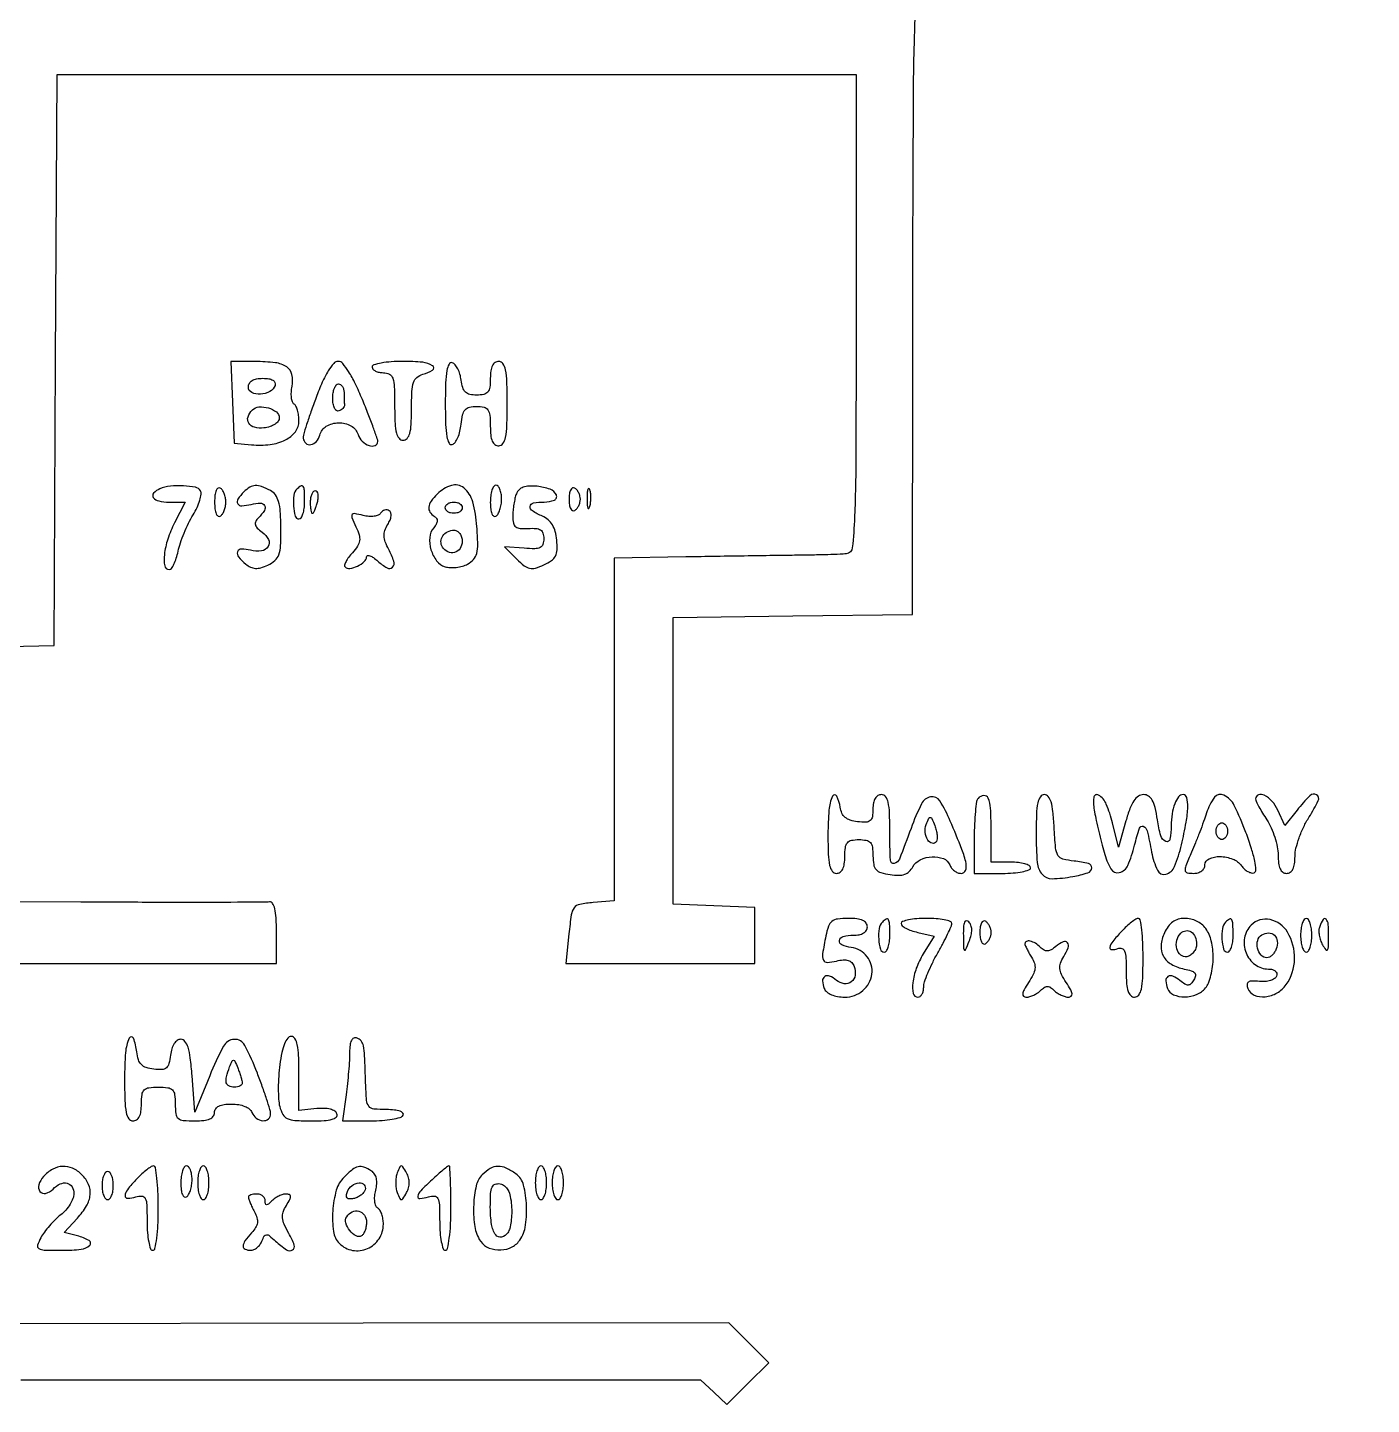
# Model space of a CAD drawing. Extents: x 1 to 1003, y 66 to 993.
# Drawn here: x 294.8 to 533.6, y 405.6 to 650.4 of the extents above; entities that cross this region are included whole.
import ezdxf

# ---------------------------------------------------------------- set-up
doc = ezdxf.new("R2010")
doc.units = 0

msp = doc.modelspace()

# ---------------------------------------------------------------- linework, layer by layer
for points in [[(285.75, 540.22178), (299.5, 540.5), (299.759164, 591.25), (300.018329, 642), (371.009164, 642), (442, 642), (442, 599.5, -0.000777), (441.959368, 573.338803, -0.009465), (441.738561, 563.320156, -0.016988), (441.330726, 557.888104, -0.351244), (440.25, 556.805387, -0.017768), (439.19141, 556.72561, -0.002383), (436.957813, 556.647581, -0.002751), (434.308401, 556.582257, -0.002312), (431.5, 556.541462, 0.001034), (427.94894, 556.498955, 0.000356), (422.810937, 556.423164, 0.000354), (417.144678, 556.331542, 0.00041), (411.75, 556.236076), (399, 556), (399, 525.560365), (399, 495.120731), (395.25, 494.810365, 0.027071), (392.891412, 494.485914, 0.183056), (391.905927, 493.877721, 0.128659), (391.390242, 492.657488, 0.010937), (390.97224, 489.25), (390.44448, 484), (407.22224, 484), (424, 484), (424, 488.95619), (424, 493.912381), (416.75, 494.20619), (409.5, 494.5), (409.5, 520), (409.5, 545.5), (430.75, 545.769888), (452, 546.039775), (452.060645, 592.769888, -0.000359), (452.097667, 611.143559, -0.000491), (452.159099, 627.682405, -0.000316), (452.233162, 641.583266, -0.005791), (452.310645, 646), (452.5, 652.5)], [(536, 538, 0.000897), (536.058188, 505.576242, 0.002481)], [(273.430173, 484), (306.215087, 484), (339, 484), (339, 489.543837, 0.013141), (338.933389, 492.077839, 0.043945), (338.700951, 493.722537, 0.082813), (338.311853, 494.659837, 0.293302), (337.75, 494.925354, -0.031791), (336.771245, 494.861083, -0.000176), (327.39375, 494.84552, -0.000762), (316.702194, 494.847819, -0.000484), (304.25, 494.881517), (272, 495)], [(536.253378, 482.75, 0.000345), (536.512896, 464.479902, 0.409858)], [(537.487104, 463.520098, -0.000345), (537.746622, 445.25, -0.002481)]]:
    msp.add_lwpolyline(points, format="xyb")
for points in [[(331.20619, 583.75), (331.5, 576.5), (334.55626, 576.201091, 0.05429), (337.873214, 576.237515, 0.086101), (340.587866, 577.051244, 0.114225), (342.355064, 578.511183, 0.16468), (343, 580.416232, 0.032401), (342.936225, 581.399347, 0.037857), (342.745645, 582.314857, 0.041277), (342.4678, 583.045423, 0.143803), (342.134109, 583.417116, -0.17919), (341.834567, 583.801003, -0.048483), (341.670272, 584.567697, -0.042629), (341.642173, 585.536335, -0.033182), (341.77102, 586.5825, 0.101041), (341.745017, 588.659987, 0.193923), (340.823143, 590.016184, 0.118665), (338.798186, 590.765637, 0.028679), (335.20619, 590.984687), (330.912381, 591)], [(346.026431, 584.570677, 0.005223), (345.113516, 582.049608, 0.007498), (344.361803, 579.796237, 0.004379), (343.776242, 577.891358, 0.108362), (343.736012, 577.345677, 0.180168), (344.221749, 576.454005, 0.228789), (345.115164, 576.210927, 0.1689), (346.085008, 576.764718, 0.115901), (346.6827, 577.894644, -0.194931), (347.859151, 579.472068, -0.133153), (350.034043, 580.097944, -0.131927), (352.2421, 579.541451, -0.190827), (353.5, 578, 0.124543), (354.229237, 576.824193, 0.106781), (355.469955, 576.054788, 0.177044), (356.526513, 576.06337, 0.30989), (357.007647, 576.75, 0.087821), (356.921381, 577.268081, 0.002849), (356.202989, 579.261544, 0.005394), (355.31369, 581.607267, 0.003714), (354.257647, 584.246745, 0.014747), (353.005579, 587.069342, 0.029856), (351.826392, 589.193898, 0.034939), (350.769466, 590.624664, 0.219053), (349.965419, 590.996745, 0.218171), (349.170665, 590.634666, 0.040971), (348.20257, 589.311904, 0.032717), (347.142888, 587.29857, 0.015303)], [(356, 590, 0.191087), (356.151477, 589.618118, 0.088204), (356.5875, 589.29375, 0.068025), (357.234582, 589.073693, 0.048028), (358, 589, -0.12648), (359.060666, 588.727332, -0.188641), (359.666667, 588, -0.072107), (359.94129, 586.471613, -0.008455), (360, 583, 0.010614), (360.064452, 579.964058, 0.050675), (360.3125, 578.25, 0.113455), (360.77697, 577.337712, 0.222027), (361.5, 577, 0.213468), (362.217015, 577.320734, 0.117424), (362.682959, 578.18227, 0.053743), (362.93382, 579.7918, 0.011809), (363, 582.59362, -0.011559), (363.071264, 585.675799, -0.067549), (363.362763, 587.267525, -0.137813), (363.967542, 588.170935, -0.11328), (365, 588.710251, 0.078762), (366.739257, 589.472353, 0.543735), (366.742751, 590.235742, 0.123278), (364.98621, 590.84529, 0.022178), (361.5, 591, 0.017105), (359.39166, 590.927854, 0.027868), (357.615625, 590.70625, 0.026982), (356.292067, 590.391033, 0.332234)], [(369, 583.5, 0.007824), (369.05804, 579.791183, 0.034837), (369.27738, 577.625655, 0.077062), (369.661277, 576.484086, 0.367796), (370.25, 576.243678, 0.163312), (370.752499, 576.61856, 0.048709), (371.224862, 577.46555, 0.043138), (371.601386, 578.582387, 0.035141), (371.813358, 579.827012, -0.030068), (372.079336, 581.490416, -0.124494), (372.533374, 582.3923, -0.157811), (373.295961, 582.853211, -0.057717), (374.563358, 583, -0.054136), (375.878811, 582.857155, -0.188772), (376.575954, 582.390899, -0.131284), (376.916058, 581.450681, -0.021506), (377, 579.5, 0.025511), (377.081893, 577.895967, 0.075863), (377.357143, 576.833333, 0.129352), (377.830552, 576.226074, 0.164293), (378.5, 576, 0.250296), (379.241583, 576.396042, 0.098409), (379.7, 577.5, 0.041714), (379.940222, 579.597782, 0.007659), (380, 583.5, 0.007659), (379.940222, 587.402218, 0.041714), (379.7, 589.5, 0.098409), (379.241583, 590.603958, 0.250296), (378.5, 591, 0.152103), (377.851045, 590.797909, 0.12651), (377.375, 590.25, 0.082504), (377.088963, 589.322075, 0.033607), (377, 588, -0.030097), (376.903527, 586.398772, -0.141222), (376.547202, 585.558188, -0.173183), (375.843449, 585.130285, -0.050879), (374.566422, 585, -0.055541), (373.352651, 585.135244, -0.13818), (372.574108, 585.557089, -0.127306), (372.092243, 586.349475, -0.043849), (371.816422, 587.672881, 0.041098), (371.602977, 588.725927, 0.047014), (371.225762, 589.681174, 0.052992), (370.752315, 590.410255, 0.143908), (370.25, 590.756214, 0.367808), (369.661277, 590.515846, 0.07707), (369.277377, 589.374344, 0.034838), (369.058039, 587.208849, 0.007824)], [(338.755005, 586.75, -0.19179), (337.836698, 585.653351, -0.107308), (336.139993, 585.163801, -0.130172), (334.607668, 585.461336, -0.287588), (334, 586.430449, -0.129929), (334.176713, 587.099007, -0.12769), (334.661477, 587.598108, -0.093042), (335.468571, 587.902284, -0.043744), (336.583333, 588, -0.036811), (337.646636, 587.921611, -0.094051), (338.373282, 587.66887, -0.161977), (338.732295, 587.265558, -0.183088)], [(351, 585.5, 0.004387), (351.005505, 584.872543, 0.004037), (351.022031, 584.227656, 0.004034), (351.046045, 583.652979, 0.013314), (351.075, 583.275, -0.136666), (351.023274, 582.971058, -0.076449), (350.812187, 582.657708, -0.06671), (350.480459, 582.382717, -0.059365), (350.075, 582.191667, -0.251645), (349.666368, 582.262359, -0.114589), (349.315781, 582.697448, -0.072434), (349.077712, 583.45244, -0.040232), (349, 584.416667, -0.036866), (349.073046, 585.406008, -0.055541), (349.29375, 586.241146, -0.072835), (349.616857, 586.812401, -0.231675), (350, 587, -0.148195), (350.381354, 586.884432, -0.098894), (350.70625, 586.559375, -0.082425), (350.925306, 586.073457, -0.064853)], [(339.5, 581, -0.154584), (339.301657, 580.373791, -0.093669), (338.73893, 579.827559, -0.072136), (337.861629, 579.414852, -0.045313), (336.75, 579.183578, -0.088445), (335.095479, 579.286076, -0.193242), (334.079144, 580.011769, -0.227155), (333.940958, 581.136881, -0.115732), (334.708849, 582.375516, -0.181035), (335.888126, 582.912378, -0.08737), (337.562512, 582.735447, -0.092839), (338.99554, 582.017005, -0.234387)], [(318.25, 568.337719, 0.106107), (317.17393, 567.609489, 0.358472), (317.11403, 566.823026, 0.189462), (318.069664, 566.191554, 0.052407), (319.892201, 566), (322.784402, 566), (320.892201, 562.288558, 0.037497), (319.68768, 559.41173, 0.051261), (319.07746, 556.671684, 0.071721), (319.130622, 554.666085, 0.36534), (319.920545, 554, 0.240754), (320.320075, 554.204213, 0.04161), (320.772582, 554.954687, 0.037289), (321.198077, 556.005083, 0.025485), (321.528418, 557.25, -0.029158), (321.932081, 558.727409, -0.015765), (322.590304, 560.494643, -0.015656), (323.37635, 562.257762, -0.023762), (324.178162, 563.731763, 0.026249), (324.883411, 565.043745, 0.034211), (325.379259, 566.313302, 0.03649), (325.631069, 567.383904, 0.179809), (325.511271, 567.981763, 0.207097), (324.588837, 568.624826, 0.037868), (322.477362, 568.889463, 0.040188), (320.14301, 568.816257, 0.068066)], [(328, 566, 0.027283), (328.066129, 564.789018, 0.067954), (328.280626, 563.930402, 0.143113), (328.607504, 563.513374, 0.302575), (329, 563.5, 0.108893), (329.383456, 563.872201, 0.050757), (329.70625, 564.489314, 0.046925), (329.925899, 565.234268, 0.048273), (330, 566, 0.048273), (329.925899, 566.765732, 0.046925), (329.70625, 567.510686, 0.050757), (329.383456, 568.127799, 0.108893), (329, 568.5, 0.302575), (328.607504, 568.486626, 0.143113), (328.280626, 568.069598, 0.067954), (328.066129, 567.210982, 0.027283)], [(333.2, 567.8, 0.046686), (332.142953, 566.524699, 0.290367), (332.115723, 565.714478, 0.28321), (332.841885, 565.329728, 0.045324), (334.5, 565.589356, -0.054105), (336.133372, 565.81587, -0.282239), (336.888012, 565.383318, -0.275559), (336.854865, 564.502529, -0.052551), (335.803747, 563.203747, 0.072347), (335.314712, 562.54823, 0.189025), (335.243914, 561.974935, 0.139264), (335.586721, 561.386514, 0.033802), (336.456522, 560.65545, -0.116754), (337.583692, 559.335997, -0.267427), (337.522969, 558.07487, -0.221993), (336.330294, 557.321865, -0.09331), (334.390906, 557.438025, 0.058356), (332.768628, 557.649004, 0.322283), (332.087967, 557.172466, 0.262629), (332.252242, 556.255171, 0.046836), (333.529614, 554.975423, 0.064327), (334.389936, 554.430941, 0.097708), (335.246685, 554.220397, 0.082977), (336.219159, 554.337068, 0.035652), (337.44803, 554.794367, 0.071566), (338.732181, 555.618219, 0.130956), (339.426873, 556.640075, 0.074317), (339.736934, 558.267434, 0.012225), (339.786565, 561.47677, 0.014581), (339.67831, 564.313329, 0.052047), (339.369109, 566.100602, 0.086291), (338.81051, 567.264525, 0.115455), (337.933891, 568.035381, 0.031636), (336.35334, 568.756709, 0.104017), (335.226775, 568.935748, 0.126641), (334.251827, 568.632426, 0.058023)], [(342.666667, 568.333333, 0.162445), (342.099528, 567.198134, 0.05096), (342.023655, 565.274095, 0.052831), (342.322161, 563.513828, 0.336183), (343, 563, 0.254951), (343.384262, 563.209557, 0.06271), (343.70625, 563.88125, 0.048861), (343.927234, 564.850749, 0.031626), (344, 566, 0.009227), (343.962431, 568.035643, 0.121147), (343.756997, 568.755405, 0.413165), (343.363386, 568.863511, 0.067561)], [(345, 566, 0.018041), (345.027671, 565.233356, 0.029316), (345.112615, 564.5875, 0.029396), (345.233718, 564.109555, 0.326917), (345.383369, 564, 0.269386), (345.560437, 564.102864, 0.023188), (345.807757, 564.5875, 0.025621), (346.061542, 565.233613, 0.016817), (346.289749, 566, 0.040966), (346.424365, 566.766322, 0.070464), (346.392877, 567.4125, 0.106581), (346.210205, 567.842465, 0.24384), (345.90638, 568, 0.206609), (345.559898, 567.850443, 0.082769), (345.266249, 567.4125, 0.063112), (345.066544, 566.765641, 0.043375)], [(367.571429, 567.428571, 0.040711), (366.488726, 566.153581, 0.123451), (366.072899, 565.103301, 0.180034), (366.274263, 564.223202, 0.109445), (367.048558, 563.469989, -0.10871), (367.436807, 563.093408, -0.161022), (367.559872, 562.639536, -0.116533), (367.397844, 562.089639, -0.043568), (366.936891, 561.423958, 0.153159), (366.238362, 559.718629, 0.092798), (366.458539, 557.529795, 0.092801), (367.455578, 555.568895, 0.153182), (368.964551, 554.511251, 0.066323), (369.863816, 554.352364, 0.039886), (370.948354, 554.392836, 0.039275), (372.040365, 554.60913, 0.054391), (372.965716, 554.981652, 0.087414), (374.020938, 555.810433, 0.122558), (374.579062, 556.86509, 0.066377), (374.762817, 558.524668, 0.011766), (374.619228, 561.656503, 0.049007), (373.876035, 566.057725, 0.156091), (372.274378, 568.529783, 0.252592), (370.089421, 568.95312, 0.121073)], [(377, 565.940983, 0.027979), (377.066344, 564.756294, 0.069343), (377.281216, 563.916013, 0.145541), (377.608231, 563.509855, 0.297719), (378, 563.5, 0.130646), (378.384508, 563.906663, 0.045439), (378.70625, 564.653525, 0.041396), (378.926158, 565.57934, 0.037634), (379, 566.559017, 0.039081), (378.92683, 567.49372, 0.058208), (378.70625, 568.282961, 0.076538), (378.382793, 568.820624, 0.222681), (378, 569, 0.257909), (377.615572, 568.787575, 0.061379), (377.29375, 568.101414, 0.048032), (377.072735, 567.112882, 0.031003)], [(381.627648, 567.472051, 0.035797), (381.386571, 566.678241, 0.016835), (381.184372, 565.624675, 0.016586), (381.045817, 564.501853, 0.022406), (381, 563.479949, 0.049315), (381.120566, 562.260515, 0.178367), (381.521776, 561.606303, 0.152042), (382.298654, 561.308657, 0.033128), (383.75, 561.311736, -0.033196), (385.129707, 561.314476, -0.130271), (385.929783, 561.04626, -0.175985), (386.35738, 560.47177, -0.072991), (386.5, 559.5, -0.080648), (386.334753, 558.482164, -0.200925), (385.848045, 557.925514, -0.115221), (384.889561, 557.704795, -0.019495), (383, 557.784359), (379.5, 558.068718), (381.707608, 555.854529, 0.029302), (383.01468, 554.688805, 0.115368), (383.984415, 554.232283, 0.123926), (385.017495, 554.269827, 0.036167), (386.520431, 554.827355, 0.045594), (387.85316, 555.588038, 0.121462), (388.569617, 556.4061, 0.110084), (388.862649, 557.51542, 0.033798), (388.812823, 559.257185, 0.04221), (388.537516, 560.765499, 0.07007), (388.029205, 561.951797, 0.079647), (387.269867, 562.846596, 0.073812), (386.25, 563.487128, -0.037395), (384.474067, 564.430271, -0.292902), (384.095646, 565.238311, -0.329061), (384.676485, 565.840105, -0.041853), (386.583333, 566, 0.097744), (388.382406, 566.355091, 0.425777), (388.739298, 567.259114, 0.203031), (387.617398, 568.285825, 0.06034), (385.300637, 568.803838, 0.034961), (383.893149, 568.84544, 0.077027), (382.840207, 568.638464, 0.103705), (382.099383, 568.179644, 0.111256)], [(391, 566.5, 0.034543), (391.068338, 565.511996, 0.081563), (391.286475, 564.809017, 0.162984), (391.614279, 564.482113, 0.259199), (392, 564.5, 0.085235), (392.382774, 564.838188, 0.053414), (392.70625, 565.342439, 0.051777), (392.925853, 565.925537, 0.064269), (393, 566.5, 0.064269), (392.925853, 567.074463, 0.051777), (392.70625, 567.657561, 0.053414), (392.382774, 568.161812, 0.085235), (392, 568.5, 0.259199), (391.614279, 568.517887, 0.162984), (391.286475, 568.190983, 0.081563), (391.068338, 567.488004, 0.034543)], [(394.194949, 566.5, 0.012823), (394.235556, 565.431793, 0.080377), (394.356533, 564.900903, 0.597527), (394.51666, 564.883358, 0.087174), (394.692991, 565.269032, 0.037336), (394.832894, 566.036634, 0.029507), (394.872264, 566.880008, 0.030339), (394.814405, 567.671085, 0.06278), (394.655937, 568.269032, 0.31318), (394.47713, 568.386009, 0.333666), (394.315079, 568.257153, 0.052471), (394.212705, 567.580113, 0.014395)], [(372, 565, -0.148195), (371.884432, 564.618646, -0.098894), (371.559375, 564.29375, -0.082425), (371.073457, 564.074694, -0.064853), (370.5, 564, -0.064853), (369.926543, 564.074694, -0.082425), (369.440625, 564.29375, -0.098894), (369.115568, 564.618646, -0.148195), (369, 565, -0.148195), (369.115568, 565.381354, -0.098894), (369.440625, 565.70625, -0.082425), (369.926543, 565.925306, -0.064853), (370.5, 566, -0.064853), (371.073457, 565.925306, -0.082425), (371.559375, 565.70625, -0.098894), (371.884432, 565.381354, -0.148195)], [(357.507813, 564.012642, -0.16352), (357.089816, 563.665505, -0.06022), (356.33696, 563.474404, -0.051568), (355.398953, 563.450718, -0.042051), (354.40715, 563.61266, 0.014998), (352.875384, 563.948622, 0.305402), (352.460849, 563.769981, 0.243813), (352.414788, 563.27504, 0.010507), (353.127099, 561.620393, -0.03324), (353.681898, 560.151215, -0.107879), (353.764347, 559.118756, -0.112623), (353.408216, 558.171288, -0.037949), (352.498128, 556.997932, 0.025444), (351.838621, 556.19015, 0.039573), (351.365307, 555.426244, 0.046559), (351.11305, 554.799319, 0.275385), (351.196336, 554.470331, 0.24239), (352.040489, 554.20012, 0.068705), (353.398262, 554.624612, 0.067755), (354.609455, 555.410395, 0.218371), (355, 556.261976, -0.3437), (355.180194, 556.493149, -0.154205), (355.589301, 556.468815, -0.065391), (356.235014, 556.119404, -0.027248), (357.006131, 555.494452, 0.052688), (358.66788, 554.28212, 0.347389), (359.618946, 554.419723, 0.27627), (359.857132, 555.488261, 0.042933), (358.966166, 557.563219, -0.031315), (358.341909, 558.928748, -0.081135), (358.123021, 559.985397, -0.095275), (358.266852, 560.952581, -0.055216), (358.777514, 562.015352, 0.04322), (359.177701, 562.799556, 0.068977), (359.361912, 563.527854, 0.093477), (359.317424, 564.108936, 0.190868), (359.04862, 564.469951, 0.111262), (358.652943, 564.606349, 0.100049), (358.220458, 564.567719, 0.094658), (357.817603, 564.359384, 0.088026)], [(372, 559, -0.14817), (371.627782, 557.771527, -0.177865), (370.657809, 557.063787, -0.178179), (369.461727, 557.152889, -0.148632), (368.5, 558, -0.146325), (368.228266, 559.009334, -0.144467), (368.553147, 560.007885, -0.131205), (369.404587, 560.737323, -0.112333), (370.559017, 561, -0.137622), (371.108519, 560.845833, -0.100183), (371.576711, 560.4125, -0.086062), (371.891917, 559.764357, -0.070352)], [(437, 507, 0.008455), (437.061101, 503.386832, 0.044348), (437.303571, 501.416667, 0.103378), (437.764111, 500.377357, 0.241448), (438.5, 500, 0.152103), (439.148955, 500.202091, 0.12651), (439.625, 500.75, 0.082504), (439.911037, 501.677925, 0.033607), (440, 503, -0.030103), (440.097235, 504.613599, -0.144586), (440.458333, 505.45, -0.173074), (441.175563, 505.873428, -0.047675), (442.5, 506, -0.047089), (443.813644, 505.876009, -0.168779), (444.533475, 505.46135, -0.146664), (444.899142, 504.64802, -0.032828), (445, 503.113499, 0.040077), (445.125282, 501.552995, 0.146322), (445.553261, 500.668831, 0.137782), (446.413548, 500.13477, 0.034014), (448.053318, 499.778867, 0.034786), (449.55167, 499.664495, 0.084602), (450.641919, 499.842858, 0.107063), (451.453551, 500.334107, 0.080626), (452.088502, 501.165367, -0.160012), (453.406774, 502.423514, -0.098741), (455.503787, 502.954256, -0.106449), (457.519102, 502.626847, -0.210853), (458.638374, 501.5, 0.077541), (458.96759, 500.926581, 0.065063), (459.473886, 500.440625, 0.066756), (460.073065, 500.112011, 0.092344), (460.674376, 500, 0.307124), (461.441389, 500.520205, 0.146986), (461.549728, 501.762413, 0.042931), (460.80185, 504.262245, 0.005907), (458.74267, 509.295813, 0.038961), (456.878832, 512.893339, 0.308921), (455.251966, 513.611394, 0.237052), (453.63306, 512.383, 0.02654), (451.763813, 508, -0.006015), (449.693748, 502.53494, -0.258754), (448.771448, 501.773294, -0.458025), (448.091299, 502.317853, -0.009162), (448, 507.3, 0.00901), (447.938005, 510.739863, 0.046085), (447.69403, 512.633333, 0.106403), (447.232266, 513.634217, 0.235866), (446.5, 514, 0.142037), (445.875493, 513.818941, 0.119945), (445.396118, 513.322263, 0.0876), (445.097159, 512.513741, 0.044884), (445, 511.433578, -0.037847), (444.894952, 510.047748, -0.185524), (444.512941, 509.377743, -0.170664), (443.758446, 509.104332, -0.031046), (442.25, 509.183578, -0.047288), (440.960485, 509.457168, -0.098515), (440.062647, 509.947622, -0.11152), (439.489335, 510.698169, -0.072404), (439.180449, 511.75, 0.083304), (438.554286, 513.723061, 0.626155), (437.823798, 513.707288, 0.086987), (437.176791, 511.24353, 0.020822)], [(474, 506.968615, 0.018985), (474.192178, 501.909067, 0.160494), (475.055797, 499.832953, 0.224225), (476.825899, 499.048488, 0.040386), (480.50753, 499.435435, 0.0301), (483.193597, 500.108804, 0.303069), (483.881047, 500.965119, 0.371579), (483.310681, 501.757949, 0.034891), (480.75, 502.186642, -0.039346), (478.760828, 502.537878, -0.199512), (477.881316, 503.202716, -0.111137), (477.459273, 504.528005, -0.008706), (477.200096, 508.25, 0.012833), (476.985289, 511.006349, 0.048037), (476.641546, 512.706982, 0.092914), (476.142739, 513.663379, 0.230129), (475.450096, 514, 0.253749), (474.745646, 513.617889, 0.093622), (474.301558, 512.537773, 0.042199), (474.061828, 510.53331, 0.008672)], [(484.362318, 510.938409, 0.005862), (484.691673, 509.386483, 0.003018), (485.138488, 507.451015, 0.002999), (485.622242, 505.464908, 0.00453), (486.069519, 503.741828, 0.063361), (487.273638, 500.809043, 0.331647), (488.774488, 500.149233, 0.237789), (490.291997, 501.409816, 0.042996), (491.497936, 504.991524, -0.016876), (492.351507, 508.045022, -0.439503), (493.04507, 508.368397, -0.243042), (493.724291, 507.565366, -0.009945), (494.520506, 503.742384, 0.062827), (495.541404, 500.565563, 0.359538), (497.025716, 499.859367, 0.237682), (498.596321, 501.21734, 0.041103), (499.828252, 505.07629, 0.011607), (500.658693, 509.097727, 0.037318), (500.947235, 511.814097, 0.066464), (500.778587, 513.469804, 0.347156), (500.106989, 514, 0.23559), (499.304452, 513.59964, 0.070328), (498.623089, 512.366778, 0.054321), (498.155133, 510.57842, 0.036865), (498, 508.47723, -0.045172), (497.782712, 506.077, -0.479775), (497.032601, 505.671529, -0.229335), (496.153939, 506.671718, -0.03028), (495.55074, 509.510211, 0.01861), (495.13406, 511.723727, 0.070548), (494.633752, 513.036382, 0.126956), (493.966945, 513.741377, 0.141092), (493.068688, 514, 0.151542), (492.160213, 513.718183, 0.095671), (491.374501, 512.921464, 0.058878), (490.658544, 511.512215, 0.019865), (489.948686, 509.316723), (488.637449, 504.633445), (487.568724, 508.992399, 0.039749), (486.470189, 512.308536, 0.15778), (485.085699, 513.911724, 0.555173), (484.224706, 513.476398, 0.071736)], [(504.281731, 510.75, -0.008653), (503.762052, 509.237061, -0.004406), (503.059423, 507.353125, -0.004375), (502.300514, 505.422539, -0.006537), (501.60053, 503.75, 0.006548), (500.586741, 501.327506, 0.122059), (500.471764, 500.51356, 0.329072), (500.835928, 500.113456, 0.049182), (501.98658, 500, 0.071387), (502.763272, 500.111459, 0.089042), (503.41443, 500.43625, 0.102726), (503.846121, 500.922758, 0.131001), (504, 501.5, -0.298657), (504.727329, 502.609055, -0.108205), (506.664025, 502.990221, -0.086891), (508.93663, 502.542332, -0.143853), (510.476957, 501.3624, 0.050065), (511.01335, 500.764732, 0.058307), (511.632979, 500.319702, 0.06767), (512.238631, 500.083932, 0.148003), (512.730834, 500.1124, 0.334999), (513.058965, 500.621351, 0.03168), (512.842978, 502.185928, 0.027212), (512.271371, 504.379352, 0.011575), (511.280111, 507.25, 0.0256), (509.208732, 512.057511, 0.1637), (507.364227, 513.912607, 0.363434), (505.712755, 513.51992, 0.081834)], [(513.006589, 513.25, 0.109097), (513.108905, 512.805255, 0.011284), (513.594872, 511.839062, 0.013611), (514.238639, 510.703688, 0.010482), (515, 509.5, -0.041274), (515.761539, 508.114106, -0.027809), (516.405128, 506.426563, -0.028053), (516.847753, 504.712097, -0.048672), (516.993411, 503.25, 0.02918), (517.081728, 501.788881, 0.079004), (517.364284, 500.792765, 0.127844), (517.84012, 500.214329, 0.158329), (518.5, 500, 0.152579), (519.149901, 500.20305, 0.126706), (519.625823, 500.753312, 0.082244), (519.911361, 501.686645, 0.033205), (520, 503.019872, -0.060607), (520.174923, 504.457674, -0.025626), (520.73806, 506.321819, -0.024897), (521.550738, 508.27442, -0.029738), (522.512545, 510.019872, 0.027427), (524.13125, 512.925607, 0.393856), (523.814284, 513.961339, 0.341725), (522.643231, 513.802102, 0.025917), (520.38102, 511.25), (518.18691, 508.5), (516.93294, 511.25, 0.074086), (515.910072, 512.825881, 0.094289), (514.542474, 513.885409, 0.205048), (513.501425, 513.954879, 0.320803)], [(463.666667, 513.333333, 0.164193), (463.403093, 512.801233, 0.009871), (463.195833, 511.002083, 0.013945), (463.04848, 508.80813, 0.009794), (463, 506.333333), (463, 500), (468, 500, 0.01883), (469.916554, 500.072205, 0.03053), (471.53125, 500.29375, 0.031449), (472.719449, 500.610183, 0.322437), (473, 501, 0.277684), (472.767902, 501.385692, 0.052312), (471.971875, 501.70625, 0.042582), (470.841111, 501.927458, 0.027026), (469.5, 502), (466, 502), (466, 508, 0.014513), (465.895906, 511.585571, 0.088823), (465.466148, 513.378729, 0.325149), (464.704374, 513.824709, 0.173283)], [(456.262, 505.662868, -0.323892), (455.531339, 505.339383, -0.209668), (454.748265, 505.902, -0.106619), (454.281725, 507.300466, -0.124723), (454.474553, 508.682783, -0.011705), (454.95748, 509.793366, -0.325257), (455.218701, 509.938893, -0.268108), (455.479413, 509.742935, -0.008981), (455.982204, 508.5, -0.032172), (456.239975, 507.67289, -0.034887), (456.381001, 506.841592, -0.037313), (456.398107, 506.120284, -0.119734)], [(508, 507.5, -0.064853), (507.925306, 506.926543, -0.082425), (507.70625, 506.440625, -0.098894), (507.381354, 506.115568, -0.148195), (507, 506, -0.148195), (506.618646, 506.115568, -0.098894), (506.29375, 506.440625, -0.082425), (506.074694, 506.926543, -0.064853), (506, 507.5, -0.064853), (506.074694, 508.073457, -0.082425), (506.29375, 508.559375, -0.098894), (506.618646, 508.884432, -0.148195), (507, 509, -0.148195), (507.381354, 508.884432, -0.098894), (507.70625, 508.559375, -0.082425), (507.925306, 508.073457, -0.064853)], [(436.625, 488.875, 0.009817), (436.056467, 485.710476, 0.141016), (436.194252, 484.58722, 0.315323), (436.868169, 484.166914, 0.048198), (438.521959, 484.416155, -0.038292), (439.724239, 484.621741, -0.097764), (440.599728, 484.532046, -0.130304), (441.222908, 484.144676, -0.09758), (441.654742, 483.457346, -0.127689), (441.831245, 481.893701, -0.192745), (441.155778, 480.72057, -0.204053), (439.894386, 480.378286, -0.139677), (438.518216, 480.984882, 0.070104), (437.299766, 481.736532, 0.254952), (436.424558, 481.660637, 0.269182), (436.047132, 480.897183, 0.07505), (436.345077, 479.543128, 0.130646), (436.797556, 478.917597, 0.071187), (437.614713, 478.424861, 0.058787), (438.710317, 478.106206, 0.041424), (439.990054, 478, 0.176119), (443.206127, 479.169083, 0.187901), (444.813332, 482.0971, 0.201748), (443.967699, 485.181131, 0.191628), (441.147872, 486.819551, -0.065681), (439.487073, 487.295084, -0.342767), (439.06003, 488.076183, -0.300965), (439.711832, 488.783188, -0.060403), (441.5, 489, 0.04716), (442.543379, 489.09863, 0.088208), (443.333333, 489.4, 0.118484), (443.822179, 489.88002, 0.140575), (444, 490.5, 0.16122), (443.779889, 491.1649, 0.129007), (443.1875, 491.638889, 0.077519), (442.158305, 491.916532, 0.027198), (440.625, 492, 0.029557), (438.722577, 491.887443, 0.137102), (437.714444, 491.472222, 0.144469), (437.096116, 490.607277, 0.034086)], [(450, 491.079455, 0.228171), (450.191393, 490.681883, 0.046117), (450.86492, 490.239352, 0.040214), (451.816719, 489.827083, 0.028048), (452.944407, 489.51221), (455.888815, 488.86551), (453.948145, 485.682755, 0.047399), (452.706147, 483.130071, 0.058895), (452.077842, 480.567535, 0.085035), (452.166857, 478.669786, 0.352124), (453, 478, 0.169981), (453.38249, 478.133901, 0.093519), (453.709788, 478.514063, 0.074395), (453.933306, 479.080569, 0.055156), (454.012045, 479.75, -0.078931), (454.168774, 480.694625, -0.016722), (454.751389, 482.264359, -0.017113), (455.55876, 484.05753, -0.015513), (456.512045, 485.852074, 0.008223), (457.464949, 487.584457, 0.010973), (458.269163, 489.189491, 0.00838), (458.884896, 490.547125, 0.102615), (459, 491.102074, 0.322685), (458.747829, 491.452127, 0.031335), (457.678125, 491.736234, 0.030463), (456.224902, 491.935167, 0.018787), (454.5, 492, 0.019264), (452.775129, 491.933518, 0.031193), (451.321875, 491.72959, 0.03258), (450.255655, 491.438038, 0.31998)], [(489.174314, 489.685549, 0.017), (487.599325, 487.890498, 0.117641), (487.091592, 486.844722, 0.479738), (487.418643, 486.437656, 0.091695), (488.5, 486.638374, -0.17943), (489.224271, 486.646577, -0.221214), (489.699837, 486.176897, -0.07713), (489.942335, 484.994317, -0.012076), (490, 482.606989, 0.016042), (490.071731, 480.371915, 0.062733), (490.331398, 479.017831, 0.12577), (490.800706, 478.277515, 0.191173), (491.5, 478, 0.241448), (492.235889, 478.377357, 0.103378), (492.696429, 479.416667, 0.044348), (492.938899, 481.386832, 0.008455), (493, 485, 0.011071), (492.940566, 487.683808, 0.018284), (492.757455, 489.94375, 0.012653), (492.501722, 491.72345, 0.365815), (492.174314, 492, 0.144193), (491.729555, 491.869014, 0.021075), (490.952469, 491.32013, 0.022371), (490.067318, 490.571783, 0.017509)], [(496.782662, 489.422341, 0.089408), (496.209856, 487.171399, 0.144852), (496.631631, 485.257068, 0.139664), (498.045637, 483.833696, 0.080744), (500.329358, 483, -0.028224), (501.574596, 482.688234, -0.136536), (502.181411, 482.296583, -0.232311), (502.325883, 481.774018, -0.093079), (502.048633, 481.064302, -0.05026), (501.508971, 480.366768, -0.194615), (501.020999, 480.144474, -0.15571), (500.443261, 480.301825, -0.029478), (499.552049, 480.956803, 0.068056), (498.313966, 481.72755, 0.252847), (497.428332, 481.661545, 0.273471), (497.045841, 480.903319, 0.075071), (497.345077, 479.543128, 0.204421), (498.422514, 478.431306, 0.102891), (500.375613, 478.050101, 0.091809), (502.519283, 478.474408, 0.125543), (504.104828, 479.62631, 0.080988), (504.623981, 480.510127, 0.030859), (505.058066, 481.875684, 0.029576), (505.355099, 483.445997, 0.031964), (505.454545, 485, 0.05496), (505.12592, 487.980653, 0.10283), (504.130649, 490.182327, 0.126365), (502.509328, 491.520191, 0.110067), (500.356116, 492, 0.072495), (499.231401, 491.836066, 0.084054), (498.261638, 491.35899, 0.077765), (497.447839, 490.553739, 0.05203)], [(521, 489, 0.031626), (521.072766, 487.850749, 0.048861), (521.29375, 486.88125, 0.06271), (521.615738, 486.209557, 0.254951), (522, 486, 0.254951), (522.384262, 486.209557, 0.06271), (522.70625, 486.88125, 0.048861), (522.927234, 487.850749, 0.031626), (523, 489, 0.031626), (522.927234, 490.149251, 0.048861), (522.70625, 491.11875, 0.06271), (522.384262, 491.790443, 0.254951), (522, 492, 0.254951), (521.615738, 491.790443, 0.06271), (521.29375, 491.11875, 0.048861), (521.072766, 490.149251, 0.031626)], [(446.666667, 491.333333, 0.162445), (446.099528, 490.198134, 0.05096), (446.023655, 488.274095, 0.052831), (446.322161, 486.513828, 0.336183), (447, 486, 0.254951), (447.384262, 486.209557, 0.06271), (447.70625, 486.88125, 0.048861), (447.927234, 487.850749, 0.031626), (448, 489, 0.009227), (447.962431, 491.035643, 0.121147), (447.756997, 491.755405, 0.413165), (447.363386, 491.863511, 0.067561)], [(461.063386, 488.95, 0.002632), (461.116585, 486.699592, 0.191412), (461.260197, 486.366576, 0.530497), (461.46705, 486.406378, 0.006239), (462.09387, 487.919516, 0.035142), (462.452628, 489.039494, 0.064618), (462.558204, 489.989432, 0.082521), (462.414477, 490.765864, 0.109861), (462.030484, 491.369516, 0.206327), (461.594559, 491.542849, 0.298972), (461.265378, 491.313015, 0.083503), (461.085345, 490.483155, 0.016348)], [(464, 489.5, 0.034543), (464.068338, 488.511996, 0.081563), (464.286475, 487.809017, 0.162984), (464.614279, 487.482113, 0.259199), (465, 487.5, 0.085235), (465.382774, 487.838188, 0.053414), (465.70625, 488.342439, 0.051777), (465.925853, 488.925537, 0.064269), (466, 489.5, 0.064269), (465.925853, 490.074463, 0.051777), (465.70625, 490.657561, 0.053414), (465.382774, 491.161812, 0.085235), (465, 491.5, 0.259199), (464.614279, 491.517887, 0.162984), (464.286475, 491.190983, 0.081563), (464.068338, 490.488004, 0.034543)], [(502.5, 487.430362, -0.087068), (502.367985, 486.677995, -0.079116), (501.985937, 485.987389, -0.081012), (501.418387, 485.462969, -0.098819), (500.75, 485.190371, -0.232753), (499.685979, 485.48154, -0.150235), (499.00714, 486.593531, -0.120414), (498.991789, 488.102924, -0.139875), (499.6875, 489.354167, -0.16403), (500.595341, 489.804219, -0.185843), (501.536784, 489.581376, -0.145948), (502.247627, 488.704185, -0.098108)], [(507.666667, 491.333333, 0.162445), (507.099528, 490.198134, 0.05096), (507.023655, 488.274095, 0.052831), (507.322161, 486.513828, 0.336183), (508, 486, 0.254951), (508.384262, 486.209557, 0.06271), (508.70625, 486.88125, 0.048861), (508.927234, 487.850749, 0.031626), (509, 489, 0.009227), (508.962431, 491.035643, 0.121147), (508.756997, 491.755405, 0.413165), (508.363386, 491.863511, 0.067561)], [(512.2, 490.8, 0.154911), (511.02471, 488.531519, 0.137631), (511.298527, 485.880027, 0.139791), (512.903682, 483.786985, 0.161067), (515.283333, 483, -0.06312), (515.990494, 482.910372, -0.11576), (516.502222, 482.642242, -0.15491), (516.751375, 482.236127, -0.146051), (516.728442, 481.75, -0.165468), (516.369158, 481.291963, -0.068282), (515.647214, 480.950917, -0.057306), (514.700634, 480.768395, -0.04605), (513.663048, 480.785037, 0.024166), (512.369905, 480.862396, 0.141324), (511.719941, 480.68296, 0.264521), (511.485843, 480.257939, 0.088394), (511.624929, 479.535037, 0.204015), (512.761359, 478.360508, 0.12562), (514.693174, 478.069639, 0.104471), (516.824285, 478.749178, 0.111186), (518.443296, 480.222506, 0.149156), (519.927054, 484.777825, 0.138875), (518.676689, 489.531009, 0.207555), (515.57709, 491.782832, 0.256509)], [(524.384934, 490.560739, 0.085288), (524.249269, 489.878325, 0.044785), (524.304273, 489.012356, 0.04283), (524.523724, 488.109941, 0.050714), (524.88591, 487.310739, 0.026285), (525.468973, 486.419625, 0.503024), (525.753697, 486.417713, 0.153508), (525.927725, 486.908521, 0.006688), (525.969591, 488.75, 0.019039), (525.906387, 490.950265, 0.16449), (525.535915, 491.844275, 0.497018), (525.021626, 491.807889, 0.052859)], [(472, 487.486431, 0.102163), (472.061982, 487.186247, 0.012292), (472.346415, 486.569025, 0.014213), (472.727704, 485.845192, 0.011249), (473.179285, 485.084527, -0.059238), (473.685315, 484.009401, -0.109847), (473.783771, 483.054616, -0.087919), (473.469641, 482.007485, -0.028308), (472.656232, 480.598096, 0.015467), (471.864094, 479.303496, 0.093575), (471.609018, 478.562597, 0.275869), (471.773355, 478.166623, 0.161139), (472.276947, 478, 0.072388), (472.870597, 478.086399, 0.038744), (473.563853, 478.3525, 0.03759), (474.24331, 478.740714, 0.047826), (474.8, 479.2, -0.049631), (475.452741, 479.734592, -0.147822), (476, 479.9, -0.147822), (476.547259, 479.734592, -0.049631), (477.2, 479.2, 0.047826), (477.75669, 478.740714, 0.03759), (478.436147, 478.3525, 0.038744), (479.129403, 478.086399, 0.072388), (479.723053, 478, 0.161139), (480.226645, 478.166623, 0.275869), (480.390982, 478.562597, 0.093575), (480.135906, 479.303496, 0.015467), (479.343768, 480.598096, -0.027343), (478.505888, 482.04344, -0.093348), (478.202008, 483.082437, -0.113558), (478.325682, 484.045149, -0.051129), (478.890003, 485.195475, 0.046047), (479.688075, 486.781415, 0.266272), (479.556523, 487.674308, 0.353917), (478.809072, 487.844381, 0.059102), (477.481784, 486.984882, -0.041318), (476.662514, 486.412113, -0.119384), (476.003549, 486.215538, -0.141915), (475.397881, 486.35715, -0.068549), (474.757618, 486.842382, 0.055046), (473.855068, 487.565425, 0.084197), (472.932567, 487.95267, 0.155386), (472.278661, 487.900992, 0.304857)], [(516.664167, 486.567217, -0.054869), (516.355144, 485.96785, -0.057495), (515.927242, 485.46037, -0.064084), (515.450999, 485.115019, -0.125507), (515, 485, -0.212936), (513.962754, 485.462715, -0.128817), (513.336496, 486.679384, -0.122654), (513.371768, 488.092993, -0.189259), (514.095924, 489.059284, -0.137757), (515.311469, 489.408535, -0.196559), (516.341042, 488.994711, -0.178369), (516.850954, 487.932139, -0.115715)], [(312, 463.5, 0.007659), (312.059778, 459.597782, 0.041714), (312.3, 457.5, 0.098409), (312.758417, 456.396042, 0.250296), (313.5, 456, 0.152103), (314.148955, 456.202091, 0.12651), (314.625, 456.75, 0.082504), (314.911037, 457.677925, 0.033607), (315, 459, -0.030723), (315.103846, 460.688463, -0.167168), (315.5, 461.5, -0.167168), (316.311537, 461.896154, -0.030723), (318, 462, -0.030723), (319.688463, 461.896154, -0.167168), (320.5, 461.5, -0.167168), (320.896154, 460.688463, -0.030723), (321, 459, 0.032088), (321.111769, 457.260192, 0.185552), (321.541667, 456.464286, 0.157079), (322.438974, 456.088063, 0.021354), (324.5, 456, 0.025511), (326.104033, 456.081893, 0.075863), (327.166667, 456.357143, 0.129352), (327.773926, 456.830552, 0.164293), (328, 457.5, -0.152856), (328.203606, 458.150444, -0.126816), (328.755231, 458.626294, -0.082094), (329.691694, 458.911547, -0.032976), (331.031385, 459, -0.042163), (332.28116, 458.894423, -0.056447), (333.373225, 458.578824, -0.067387), (334.195612, 458.098439, -0.136118), (334.638374, 457.5, 0.139763), (335.403466, 456.481221, 0.144378), (336.581157, 456.035028, 0.198862), (337.560185, 456.356446, 0.229462), (337.948405, 457.25, 0.062328), (337.818162, 458.028583, 0.005779), (337.237033, 459.895312, 0.00737), (336.482854, 462.110882, 0.00572), (335.599166, 464.5, 0.029223), (333.37267, 469.430774, 0.293702), (331.499952, 470.495293, 0.263068), (329.583932, 469.270075, 0.024968), (327.137337, 464.038784), (324.5, 457.577568), (324, 464.038784, 0.010969), (323.685184, 467.202944, 0.0448), (323.281743, 469.089797, 0.089178), (322.739701, 470.135889, 0.232784), (322, 470.5, 0.155932), (321.369957, 470.298616, 0.094448), (320.823627, 469.728063, 0.071806), (320.411222, 468.833585, 0.043646), (320.17784, 467.690541, -0.034337), (319.899507, 466.185088, -0.157429), (319.430773, 465.443659, -0.16517), (318.631178, 465.135956, -0.038775), (317.17784, 465.190541, -0.049683), (315.842064, 465.481314, -0.121225), (314.991849, 466.008329, -0.118845), (314.473331, 466.87719, -0.046761), (314.183578, 468.25, 0.063223), (313.582541, 470.697173, 0.663629), (312.844016, 470.720731, 0.088968), (312.176409, 468.143, 0.01899)], [(339.59971, 466.040118, 0.016938), (339.394672, 463.954864, 0.015355), (339.322306, 461.791041, 0.015584), (339.377505, 459.850777, 0.046608), (339.579287, 458.540118, 0.063809), (340.127318, 457.141091, 0.162662), (340.916373, 456.409683, 0.093327), (342.283411, 456.076758, 0.013194), (345.191741, 456, 0.013657), (347.500499, 456.063072, 0.053317), (348.90771, 456.291838, 0.124145), (349.609931, 456.688992, 0.290632), (349.749226, 457.25, 0.177764), (349.361801, 457.734859, 0.073194), (348.575044, 458.066249, 0.055601), (347.480972, 458.222036, 0.033204), (346.165892, 458.174634), (343, 457.849267), (343, 464.424634, 0.010059), (342.935567, 467.626964, 0.041361), (342.697867, 469.551139, 0.083002), (342.277438, 470.631227, 0.264406), (341.628831, 471, 0.232112), (340.997534, 470.690248, 0.067645), (340.440899, 469.725722, 0.045193), (339.967106, 468.183198, 0.018952)], [(352, 468.222905, -0.014998), (351.956487, 466.772568, -0.005919), (351.813197, 464.780999, -0.005852), (351.607588, 462.63154, -0.007287), (351.364076, 460.639571), (350.728152, 456), (355.805059, 456, 0.018332), (357.794619, 456.07297, 0.025131), (359.572172, 456.29375, 0.023595), (360.978859, 456.609794, 0.18948), (361.5, 457, 0.336396), (361.461947, 457.397523, 0.125298), (360.961697, 457.723169, 0.059005), (359.966307, 457.93521, 0.023007), (358.559017, 458, -0.024684), (356.303775, 458.111406, -0.205008), (355.426274, 458.594359, -0.147686), (355.016445, 459.650986, -0.011174), (354.847686, 462.75, 0.002763), (354.665063, 467.607003, 0.03864), (354.455137, 469.342855, 0.127038), (354.030966, 470.220249, 0.137356), (353.245759, 470.751414, 0.202088), (352.721769, 470.710958, 0.160651), (352.320531, 470.302399, 0.084971), (352.074206, 469.471628, 0.029686)], [(332.929715, 462.75, -0.200026), (332.840809, 462.464012, -0.098173), (332.538729, 462.220312, -0.072611), (332.069008, 462.055132, -0.048333), (331.5, 462, -0.110936), (330.549985, 462.213408, -0.229731), (330.084818, 462.791905, -0.122672), (330.104245, 463.841076, -0.025948), (330.674866, 465.595098, -0.012572), (331.110413, 466.650029, -0.328955), (331.361891, 466.793513, -0.266682), (331.617679, 466.603723, -0.009461), (332.104581, 465.426885, -0.00904), (332.398706, 464.634172, -0.009553), (332.658339, 463.84571, -0.009235), (332.856297, 463.158671, -0.042181)], [(297.589845, 446.099277, 0.107398), (296.758722, 444.653019, 0.245264), (296.969648, 443.448978, 0.308552), (297.980913, 443.116353, 0.126824), (299.287132, 443.887132, -0.085983), (300.56629, 444.788519, -0.166071), (301.796203, 444.928309, -0.208781), (302.666777, 444.296737, -0.133671), (303, 443.07258, -0.095071), (302.832898, 442.20169, -0.044203), (302.312276, 441.170376, -0.041639), (301.554564, 440.150711, -0.045527), (300.658812, 439.303581, 0.028162), (299.675072, 438.435844, 0.019198), (298.654612, 437.34761, 0.01939), (297.748606, 436.21826, 0.036499), (297.123628, 435.231001, 0.043794), (296.548731, 433.885763, 0.354001), (296.771417, 433.301488, 0.126208), (297.700686, 433.039194, 0.006004), (300.964816, 433, 0.026775), (304.285574, 433.177953, 0.16648), (305.808221, 433.889227, 0.50678), (305.691887, 434.750502, 0.063214), (303.620248, 435.559176), (301.240496, 436.156455), (303.620248, 438.72425, 0.052559), (305.2318, 440.877978, 0.108632), (305.891629, 442.862755, 0.129947), (305.606103, 444.703225, 0.093532), (304.428571, 446.428571, 0.08884), (302.778897, 447.577103, 0.120346), (301.00271, 447.921327, 0.116874), (299.229287, 447.409823, 0.080607)], [(314.174314, 445.685549, 0.019047), (312.505248, 443.767501, 0.15711), (312.096235, 442.70141, 0.443707), (312.551111, 442.242103, 0.065684), (314, 442.5, -0.091691), (315.091714, 442.636581, -0.279056), (315.682647, 442.229975, -0.097854), (315.949178, 441.085283, -0.00842), (316, 438.067388, 0.018578), (316.072196, 436.124985, 0.030143), (316.29375, 434.488545, 0.030791), (316.610014, 433.282211, 0.323869), (317, 433, 0.354925), (317.409838, 433.332853, 0.018508), (317.716667, 435.125, 0.02162), (317.931377, 437.522473, 0.011522), (318, 440.5, 0.010331), (317.940579, 443.375556, 0.017084), (317.757455, 445.796875, 0.011138), (317.502402, 447.718968, 0.369738), (317.174314, 448, 0.144193), (316.729555, 447.869014, 0.021075), (315.952469, 447.32013, 0.022371), (315.067318, 446.571783, 0.017509)], [(322, 444.940983, 0.027979), (322.066344, 443.756294, 0.069343), (322.281216, 442.916013, 0.145541), (322.608231, 442.509855, 0.297719), (323, 442.5, 0.130646), (323.384508, 442.906663, 0.045439), (323.70625, 443.653525, 0.041396), (323.926158, 444.57934, 0.037634), (324, 445.559017, 0.039081), (323.92683, 446.49372, 0.058208), (323.70625, 447.282961, 0.076538), (323.382793, 447.820624, 0.222681), (323, 448, 0.257909), (322.615572, 447.787575, 0.061379), (322.29375, 447.101414, 0.048032), (322.072735, 446.112882, 0.031003)], [(325, 445, 0.031626), (325.072766, 443.850749, 0.048861), (325.29375, 442.88125, 0.06271), (325.615738, 442.209557, 0.254951), (326, 442, 0.254951), (326.384262, 442.209557, 0.06271), (326.70625, 442.88125, 0.048861), (326.927234, 443.850749, 0.031626), (327, 445, 0.031626), (326.927234, 446.149251, 0.048861), (326.70625, 447.11875, 0.06271), (326.384262, 447.790443, 0.254951), (326, 448, 0.254951), (325.615738, 447.790443, 0.06271), (325.29375, 447.11875, 0.048861), (325.072766, 446.149251, 0.031626)], [(360.460261, 446.75, 0.055799), (360.251185, 445.952095, 0.036213), (360.182138, 445, 0.036213), (360.251185, 444.047905, 0.055799), (360.460261, 443.25, 0.013333), (360.907449, 442.175617, 0.295615), (361.178528, 442, 0.259519), (361.476997, 442.166104, 0.010895), (362.11694, 443.25, 0.059084), (362.477018, 444.117294, 0.068981), (362.59938, 445, 0.068981), (362.477018, 445.882706, 0.059084), (362.11694, 446.75, 0.010895), (361.476997, 447.833896, 0.259519), (361.178528, 448, 0.295615), (360.907449, 447.824383, 0.013333)], [(366.646023, 445.547749, 0.013237), (364.647317, 443.594555, 0.141321), (364.118677, 442.60264, 0.507473), (364.489156, 442.188943, 0.05219), (366, 442.5, -0.091691), (367.091714, 442.636581, -0.279056), (367.682647, 442.229975, -0.097854), (367.949178, 441.085283, -0.00842), (368, 438.067388, 0.018578), (368.072196, 436.124985, 0.030143), (368.29375, 434.488545, 0.030791), (368.610014, 433.282211, 0.323869), (369, 433, 0.354925), (369.409838, 433.332853, 0.018508), (369.716667, 435.125, 0.02162), (369.931377, 437.522473, 0.011522), (370, 440.5, 0.004424), (369.974557, 443.375821, 0.007367), (369.896019, 445.796875, 0.002169), (369.78945, 447.864365, 0.397952), (369.646023, 448, 0.168), (369.420375, 447.92198, 0.004872), (368.618757, 447.279651, 0.009313), (367.685642, 446.487462, 0.006222)], [(375.571429, 446.428571, 0.141928), (374.495722, 444.475432, 0.043736), (374.041982, 441.11051, 0.044144), (374.189444, 437.568867, 0.090635), (375.035184, 434.934259, 0.147678), (376.34616, 433.621278, 0.10957), (378.330764, 433.062062, 0.105748), (380.42505, 433.387855, 0.128966), (382.032595, 434.539274, 0.131485), (383.192464, 437.05997, 0.052324), (383.442614, 440.889419, 0.052288), (382.907972, 444.581613, 0.174486), (381.55887, 446.580158, 0.048204), (379.813615, 447.614938, 0.116566), (378.355121, 447.920887, 0.12741), (376.99684, 447.532122, 0.063379)], [(385, 445, 0.031626), (385.072766, 443.850749, 0.048861), (385.29375, 442.88125, 0.06271), (385.615738, 442.209557, 0.254951), (386, 442, 0.254951), (386.384262, 442.209557, 0.06271), (386.70625, 442.88125, 0.048861), (386.927234, 443.850749, 0.031626), (387, 445, 0.031626), (386.927234, 446.149251, 0.048861), (386.70625, 447.11875, 0.06271), (386.384262, 447.790443, 0.254951), (386, 448, 0.254951), (385.615738, 447.790443, 0.06271), (385.29375, 447.11875, 0.048861), (385.072766, 446.149251, 0.031626)], [(388, 445, 0.031626), (388.072766, 443.850749, 0.048861), (388.29375, 442.88125, 0.06271), (388.615738, 442.209557, 0.254951), (389, 442, 0.254951), (389.384262, 442.209557, 0.06271), (389.70625, 442.88125, 0.048861), (389.927234, 443.850749, 0.031626), (390, 445, 0.031626), (389.927234, 446.149251, 0.048861), (389.70625, 447.11875, 0.06271), (389.384262, 447.790443, 0.254951), (389, 448, 0.254951), (388.615738, 447.790443, 0.06271), (388.29375, 447.11875, 0.048861), (388.072766, 446.149251, 0.031626)], [(308, 444.5, 0.038131), (308.073116, 443.542644, 0.057076), (308.29375, 442.734375, 0.074992), (308.617064, 442.182831, 0.226478), (309, 442, 0.226478), (309.382936, 442.182831, 0.074992), (309.70625, 442.734375, 0.057076), (309.926884, 443.542644, 0.038131), (310, 444.5, 0.038131), (309.926884, 445.457356, 0.057076), (309.70625, 446.265625, 0.074992), (309.382936, 446.817169, 0.226478), (309, 447, 0.226478), (308.617064, 446.817169, 0.074992), (308.29375, 446.265625, 0.057076), (308.073116, 445.457356, 0.038131)], [(351, 446, 0.128466), (349.631808, 443.664151, 0.051706), (348.997516, 439.991357, 0.05167), (349.126875, 436.35458, 0.163072), (350.2, 434.2, 0.153679), (352.531468, 432.984952, 0.148815), (355.172081, 433.30338, 0.145396), (357.230599, 435.052221, 0.14546), (358, 437.640983, 0.041011), (357.925786, 438.544268, 0.04338), (357.705172, 439.405891, 0.047538), (357.381831, 440.106533, 0.123078), (356.99633, 440.502268, -0.168786), (356.656203, 440.920471, -0.058497), (356.475199, 441.688259, -0.050053), (356.461142, 442.64853, -0.040151), (356.631677, 443.668619, 0.041968), (356.820466, 444.82365, 0.073326), (356.75446, 445.789133, 0.091004), (356.437398, 446.547163, 0.107556), (355.885347, 447.092021, 0.047585), (354.528038, 447.780555, 0.14967), (353.520891, 447.858482, 0.117669), (352.497354, 447.358776, 0.024245)], [(354.750467, 443.75, -0.094989), (354.469005, 443.247785, -0.055843), (353.967836, 442.772409, -0.053079), (353.337846, 442.393606, -0.061011), (352.670641, 442.177351, -0.054411), (351.943861, 442.117, -0.213542), (351.547707, 442.306721, -0.215418), (351.42729, 442.726994, -0.055332), (351.610496, 443.427351, -0.1429), (352.41284, 444.482158, -0.134359), (353.676078, 444.971415, -0.2383), (354.564415, 444.631476, -0.271076)], [(380.760992, 440.991683, -0.025599), (380.794675, 439.553824, -0.025642), (380.681181, 438.120861, -0.026503), (380.452173, 436.885547, -0.085663), (380.122795, 436.121885, -0.189631), (379.010168, 435.331142, -0.311607), (377.972826, 435.722884, -0.114776), (377.224575, 437.612602, -0.037133), (377, 440.632341, -0.012783), (377.062239, 443.06629, -0.086497), (377.328548, 444.236862, -0.21166), (377.868629, 444.747486, -0.132644), (378.75, 444.815008, -0.124564), (379.543577, 444.446107, -0.101241), (380.139463, 443.718218, -0.071596), (380.542369, 442.583793, -0.030938)], [(334, 442.434259, 0.087583), (334.05822, 442.104437, 0.011616), (334.317163, 441.442079, 0.013168), (334.666284, 440.664976, 0.010707), (335.079704, 439.851071, -0.048697), (335.527703, 438.773717, -0.107628), (335.600564, 437.890761, -0.105568), (335.299605, 437.046565, -0.045719), (334.579704, 436.088072, 0.025183), (333.405371, 434.651248, 0.144613), (333.074027, 433.736768, 0.318479), (333.408734, 433.198441, 0.099802), (334.393011, 433, 0.103912), (334.972443, 433.121734, 0.066703), (335.561253, 433.48061, 0.062809), (336.069815, 434.010606, 0.068332), (336.41386, 434.636119, -0.034664), (336.837083, 435.545204, -0.272937), (337.222011, 435.772239, -0.171916), (337.735672, 435.590247, -0.01364), (338.84959, 434.636119, 0.033674), (340.790113, 433.104279, 0.28721), (341.84885, 433.060257, 0.367474), (342.163446, 433.925654, 0.041048), (341.20349, 435.97703, -0.023853), (340.361565, 437.626142, -0.08409), (340.060572, 438.773497, -0.10781), (340.190183, 439.796534, -0.053976), (340.758474, 440.97703, 0.015788), (341.383753, 442.056717, 0.130247), (341.514379, 442.603934, 0.310577), (341.301532, 442.897722, 0.085598), (340.708474, 443, 0.07301), (340.120457, 442.913678, 0.038689), (339.431864, 442.6475, 0.037492), (338.755628, 442.25928, 0.04736), (338.2, 441.8, -0.018208), (337.578624, 441.222304, -0.180052), (337.25, 441.1, -0.354955), (337.056215, 441.257401, -0.051663), (337, 441.8, 0.124206), (336.884532, 442.257657, 0.10078), (336.559375, 442.6475, 0.090584), (336.073004, 442.909471, 0.078509), (335.5, 443, 0.035894), (334.925511, 442.958705, 0.054341), (334.440625, 442.833813, 0.071102), (334.108281, 442.651117, 0.23578)], [(355, 438.059017, -0.041798), (354.934417, 437.275865, -0.043811), (354.739534, 436.527221, -0.047968), (354.453803, 435.917271, -0.121409), (354.113307, 435.570027, -0.273619), (353.133746, 435.551011, -0.098762), (352.037176, 436.496671, -0.0913), (351.331132, 437.852266, -0.216191), (351.472927, 438.956195, -0.144465), (352.440764, 439.822813, -0.174855), (353.646935, 439.940331, -0.180587), (354.622734, 439.263529, -0.152942)]]:
    msp.add_lwpolyline(points, format="xyb", close=True)
msp.add_lwpolyline([(293.581754, 410), (353.976426, 410), (414.371098, 410), (416.71598, 407.797098), (419.060862, 405.594195), (422.763764, 409.297098), (426.466667, 413), (422.912378, 416.554289), (419.358088, 420.108578), (354.429044, 420.031576), (289.5, 419.954574)])

doc.saveas('drawing.dxf')
